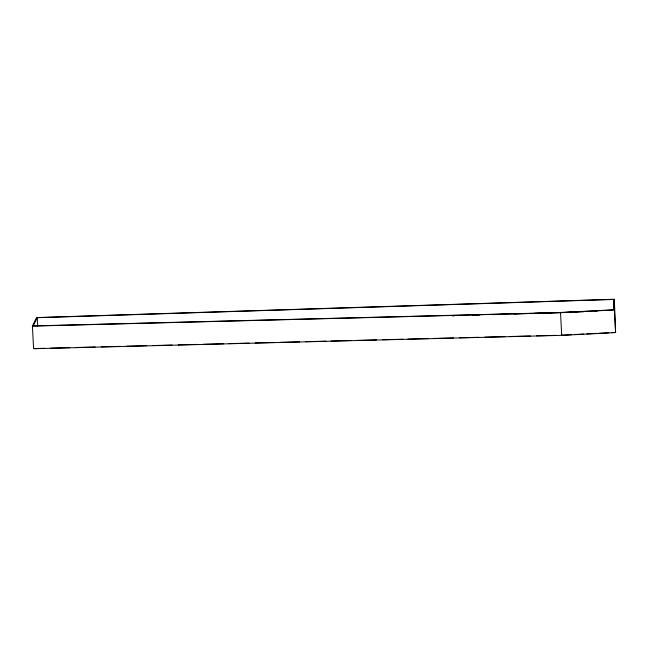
<?xml version="1.0" encoding="UTF-8"?>
<svg xmlns="http://www.w3.org/2000/svg" width="648" height="648" viewBox="0 0 648 648"><rect width="100%" height="100%" fill="white"/><g stroke="black" fill="none" stroke-linecap="round" stroke-linejoin="round"><path stroke-width="0.97" d="M32.4 326.09L36.547 317.577L614.336 299.271L615.6 332.578L561.719 335.348L33.607 348.729L32.4 326.09L560.512 312.709L614.393 309.938L614.336 299.271M37.236 317.706L33.242 325.912L560.544 312.555L613.624 309.825L613.567 299.449L37.236 317.706L37.689 326.195M561.759 335.194L571.771 334.676M574.776 334.522L583.783 334.06M586.788 333.906L596.808 333.388M598.809 333.283L608.82 332.772M611.825 332.618L614.831 332.464M452.393 315.892L454.418 315.827M472.619 315.252L479.698 315.033M492.836 314.612L505.983 314.199M514.075 313.94L531.263 313.397M534.292 313.3L571.706 312.117M574.736 312.02L583.84 311.729M594.961 311.38L596.986 311.315M34.449 348.543L44.574 348.292M50.641 348.138L69.871 347.652M75.946 347.498L95.175 347.012M101.25 346.858L120.479 346.372M126.554 346.218L146.796 345.7M152.863 345.546L172.093 345.06M178.168 344.906L197.397 344.42M203.472 344.266L223.714 343.756M228.776 343.626L249.018 343.116M255.085 342.962L274.315 342.476M280.39 342.322L299.619 341.828M305.694 341.674L325.936 341.164M330.998 341.034L351.24 340.524M357.307 340.37L376.545 339.884M382.612 339.73L402.854 339.22M407.916 339.09L428.158 338.58M434.233 338.426L453.462 337.932M459.537 337.786L478.767 337.292M484.834 337.138L505.075 336.628M510.138 336.498L530.38 335.988M536.455 335.834L555.684 335.348M614.393 309.938L615.6 332.578M613.567 299.449L613.972 306.998M560.512 312.709L561.719 335.348"/></g></svg>
